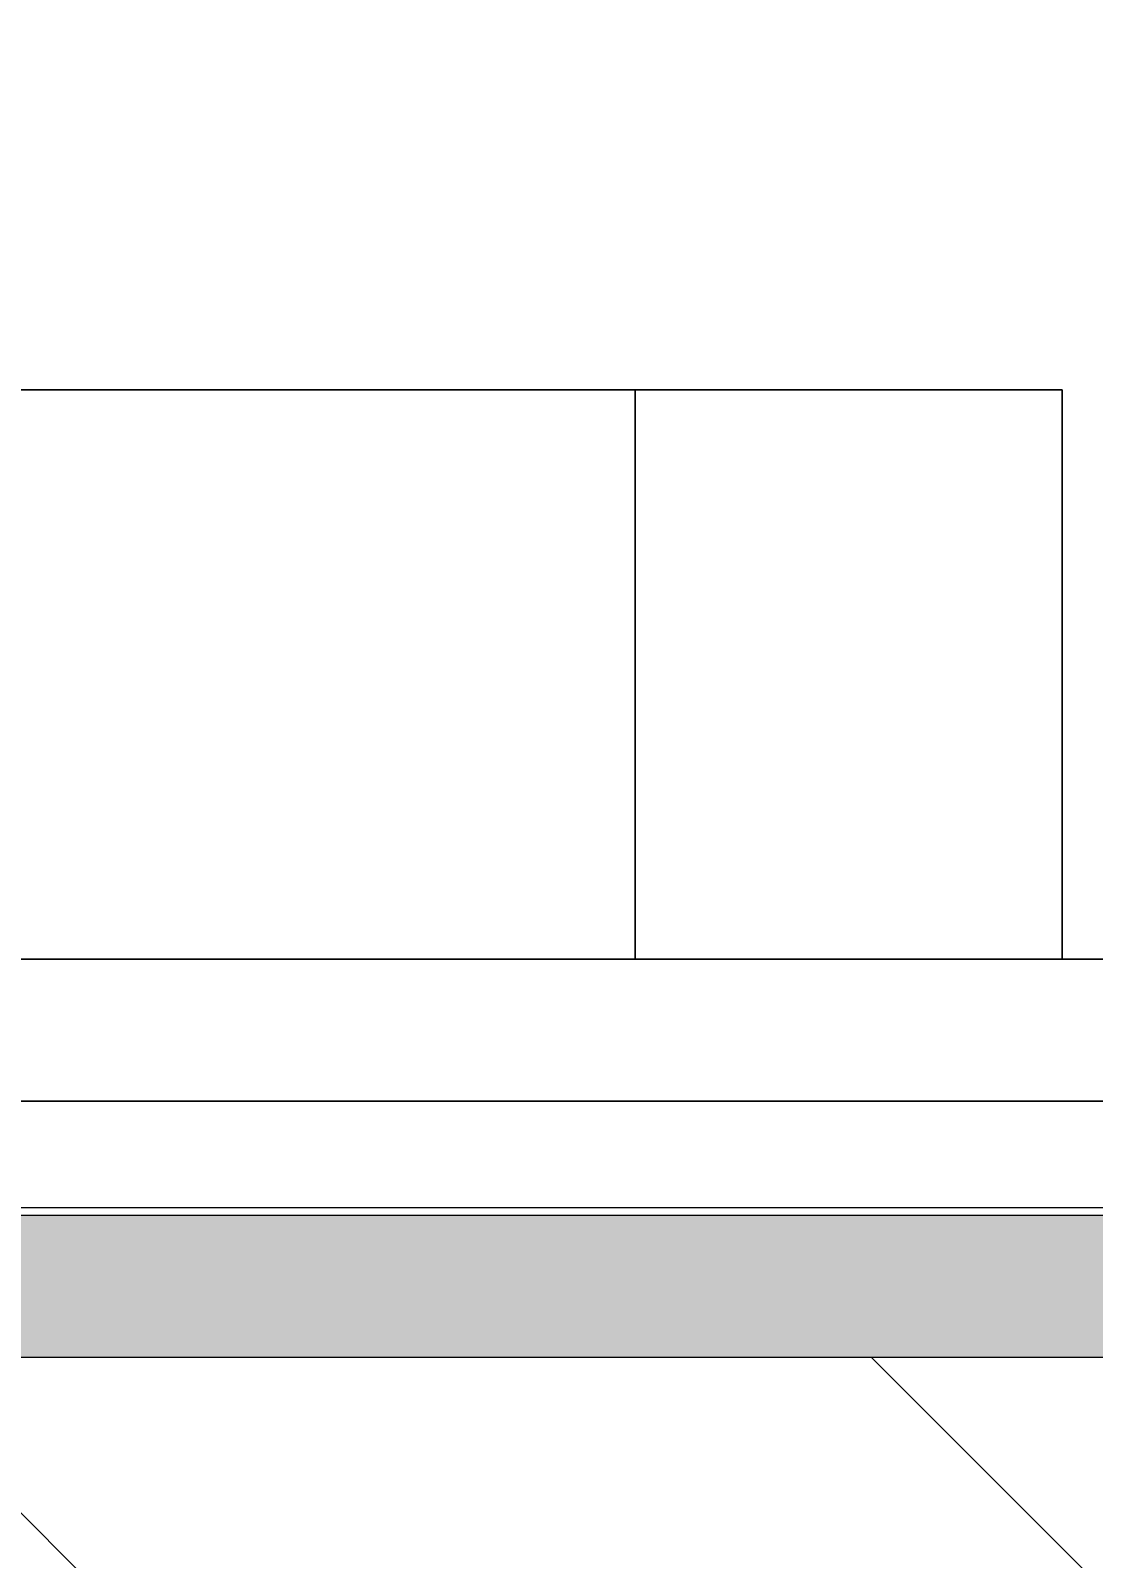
# Model space of a CAD drawing. Header units: millimetres. Extents: x -3724 to 231642, y -8553 to 29017.
# Drawn here: x 8952.5 to 9101.9, y 7871.7 to 8086.5 of the extents above; entities that cross this region are included whole.
import ezdxf

# ---------------------------------------------------------------- set-up
doc = ezdxf.new("R2010")
doc.units = ezdxf.units.MM
for name, color, linetype, lineweight in [('A-ANNO-DIMS', 7, 'Continuous', 9), ('A-ANNO-DIMS-100', 7, 'Continuous', 9), ('I-WALL', 7, 'Continuous', 9)]:
    doc.layers.add(name, color=color, linetype=linetype, lineweight=lineweight)
for name, color, linetype, lineweight, true_color in [('A-WALL-1', 9, 'Continuous', 9, 0x808080), ('A-WALL-FNSH-1', 9, 'Continuous', 9, 0x808080), ('I-FURN-1', 9, 'Continuous', 9, 0x808080)]:
    doc.layers.add(name, color=color, linetype=linetype, lineweight=lineweight, true_color=true_color)
doc.styles.add('ISOCPEUR', font='isocpeur.ttf', dxfattribs={"width": 0.9, "height": 250})
doc.styles.add('ISOCPEUR_1', font='isocpeur.ttf', dxfattribs={"width": 0.9, "height": 200})
doc.dimstyles.new('ISO-2_0_0_9К_Средний_округл2', dxfattribs={"dimscale": 304.8, "dimtxt": 199.196235, "dimasz": 0.492126, "dimexe": 0.393701, "dimexo": 0, "dimgap": 0, "dimtad": 1, "dimdec": 0, "dimrnd": 10, "dimzin": 0, "dimdsep": 46, "dimtxsty": 'ISOCPEUR_1', "dimblk1": 'OBLIQUE', "dimblk2": 'OBLIQUE', "dimsah": 1, "dimcen": 0.09, "dimdle": 0.393701, "dimazin": 0, "dimtfac": 1, "dimtdec": 4, "dimtix": 1, "dimtmove": 0, "dimatfit": 3, "dimfxl": 1, "dimtvp": 1, "dimtolj": 1, "dimtzin": 0, "dimarcsym": 2})
doc.dimstyles.new('ISO-2_5_0_9К_БОЛЬШОЙ', dxfattribs={"dimscale": 304.8, "dimtxt": 248.995294, "dimasz": 0.492126, "dimexe": 0.393701, "dimexo": 0.984252, "dimgap": 0, "dimtad": 1, "dimdec": 0, "dimrnd": 10, "dimzin": 0, "dimdsep": 46, "dimtxsty": 'ISOCPEUR', "dimblk1": 'OBLIQUE', "dimblk2": 'OBLIQUE', "dimsah": 1, "dimcen": 0.09, "dimdle": 0.393701, "dimazin": 0, "dimtfac": 1, "dimtdec": 4, "dimtix": 1, "dimtmove": 0, "dimatfit": 3, "dimfxl": 1, "dimtvp": 1, "dimtolj": 1, "dimtzin": 0, "dimarcsym": 2})

# ---------------------------------------------------------------- blocks, each defined once
blk = doc.blocks.new('Бизиборд лего - бизиборд 1_21б-32328682-План расстановки мебели и оборудования 1 этажа в осях 1-12')
at = {"layer": 'I-FURN-1'}
for p, q in [((-1205, 100), (-1355, 100)), ((-1355, 100), (-1205, 100)), ((-1205, 100), (-1295, 100)), ((-1295, 100), (-1205, 100)), ((-1145, 100), (-1205, 100)), ((-1205, 100), (-1145, 100)), ((-1205, 20), (-1205, 100)), ((-1205, 100), (-1205, 20)), ((-1145, 20), (-1145, 100)), ((-1145, 100), (-1145, 20)), ((-1000, 20), (-1500, 20)), ((-1330, 20), (-1290, 20)), ((-1290, 20), (-1330, 20)), ((-1295, 20), (-1290, 20)), ((-1290, 20), (-1295, 20)), ((-1293.9, 20), (-1290, 20)), ((-1290, 20), (-1272.93, 20)), ((-1288.66, 20), (-1290, 20)), ((-1290, 20), (-1277.41, 20)), ((-1270, 20), (-1290, 20)), ((-1290, 20), (-1285, 20)), ((-1289.66, 20), (-1290, 20)), ((-1290, 20), (-1270, 20)), ((-1280, 20), (-1290, 20)), ((-1290, 20), (-1270, 20)), ((-1270, 20), (-1290, 20)), ((-1290, 20), (-1275, 20)), ((-1270, 20), (-1290, 20)), ((-1290, 20), (-1270, 20)), ((-1270, 20), (-1290, 20)), ((-1290, 20), (-1270, 20)), ((-1270, 20), (-1290, 20)), ((-1290, 20), (-1289.66, 20)), ((-1270, 20), (-1290, 20)), ((-1290, 20), (-1270, 20)), ((-1270, 20), (-1290, 20)), ((-1290, 20), (-1270, 20)), ((-1270, 20), (-1290, 20)), ((-1290, 20), (-1270, 20)), ((-1270, 20), (-1290, 20)), ((-1290, 20), (-1270, 20)), ((-1270, 20), (-1290, 20)), ((-1290, 20), (-1280, 20)), ((-1288.66, 20), (-1290, 20)), ((-1290, 20), (-1289.66, 20)), ((-1287.07, 20), (-1290, 20)), ((-1290, 20), (-1270, 20)), ((-1270, 20), (-1290, 20)), ((-1290, 20), (-1270, 20)), ((-1270, 20), (-1290, 20)), ((-1290, 20), (-1270, 20)), ((-1270, 20), (-1290, 20)), ((-1290, 20), (-1270, 20)), ((-1270, 20), (-1290, 20)), ((-1290, 20), (-1270, 20)), ((-1270, 20), (-1290, 20)), ((-1290, 20), (-1270, 20)), ((-1270, 20), (-1290, 20)), ((-1290, 20), (-1270, 20)), ((-1270, 20), (-1290, 20)), ((-1290, 20), (-1270, 20)), ((-1270, 20), (-1290, 20)), ((-1290, 20), (-1270, 20)), ((-1270, 20), (-1290, 20)), ((-1290, 20), (-1270, 20)), ((-1270, 20), (-1290, 20)), ((-1290, 20), (-1288.66, 20)), ((-1280, 20), (-1290, 20)), ((-1290, 20), (-1270, 20)), ((-1289.66, 20), (-1290, 20)), ((-1288.66, 20), (-1289.66, 20)), ((-1289.66, 20), (-1288.66, 20)), ((-1289.66, 20), (-1280, 20)), ((-1288.66, 20), (-1289.66, 20)), ((-1288.66, 20), (-1285, 20)), ((-1285, 20), (-1288.66, 20)), ((-1288.66, 20), (-1285, 20)), ((-1285, 20), (-1288.66, 20)), ((-1288.66, 20), (-1285, 20)), ((-1287.07, 20), (-1288.66, 20)), ((-1287.07, 20), (-1288.66, 20)), ((-1288.66, 20), (-1270, 20)), ((-1272.93, 20), (-1288.66, 20)), ((-1288.66, 20), (-1280, 20)), ((-1287.07, 20), (-1288.66, 20)), ((-1270, 20), (-1287.07, 20)), ((-1282.59, 20), (-1287.07, 20)), ((-1272.93, 20), (-1287.07, 20)), ((-1285, 20), (-1287.07, 20)), ((-1285, 20), (-1272.93, 20)), ((-1282.59, 20), (-1285, 20)), ((-1284.14, 20), (-1280, 20)), ((-1280, 20), (-1284.14, 20)), ((-1284.14, 20), (-1280, 20)), ((-1280, 20), (-1284.14, 20)), ((-1284.14, 20), (-1280, 20)), ((-1271.34, 20), (-1282.59, 20)), ((-1280, 20), (-1282.59, 20)), ((-1270, 20), (-1280, 20)), ((-1280, 20), (-1270, 20)), ((-1280, 20), (-1270, 20)), ((-1280, 20), (-1271.34, 20)), ((-1277.41, 20), (-1280, 20)), ((-1277.41, 20), (-1280, 20)), ((-1279.25, 20), (-1275, 20)), ((-1275, 20), (-1279.25, 20)), ((-1279.25, 20), (-1275, 20)), ((-1275, 20), (-1279.25, 20)), ((-1279.25, 20), (-1275, 20)), ((-1277.41, 20), (-1272.93, 20)), ((-1275, 20), (-1277.41, 20)), ((-1275, 20), (-1277.41, 20)), ((-1275, 20), (-1270, 20)), ((-1272.93, 20), (-1275, 20)), ((-1270, 20), (-1275, 20)), ((-1274.37, 20), (-1271.34, 20)), ((-1271.34, 20), (-1274.37, 20)), ((-1274.37, 20), (-1271.34, 20)), ((-1271.34, 20), (-1274.37, 20)), ((-1274.37, 20), (-1271.34, 20)), ((-1272.93, 20), (-1270.34, 20)), ((-1272.93, 20), (-1270, 20)), ((-1272.93, 20), (-1270, 20)), ((-1270.34, 20), (-1272.93, 20)), ((-1270, 20), (-1272.93, 20)), ((-1271.34, 20), (-1272.93, 20)), ((-1270, 20), (-1271.34, 20)), ((-1271.34, 20), (-1270.34, 20)), ((-1270.34, 20), (-1271.34, 20)), ((-1270.34, 20), (-1270, 20)), ((-1270, 20), (-1270.34, 20)), ((-1270.34, 20), (-1270, 20)), ((-1270, 20), (-1270.34, 20)), ((-1270, 20), (-1230, 20)), ((-1230, 20), (-1270, 20)), ((-1270, 20), (-1230, 20)), ((-1230, 20), (-1270, 20)), ((-1270, 20), (-1230, 20)), ((-1230, 20), (-1225, 20)), ((-1228.66, 20), (-1230, 20)), ((-1230, 20), (-1210, 20)), ((-1210, 20), (-1230, 20)), ((-1230, 20), (-1227.07, 20)), ((-1217.41, 20), (-1230, 20)), ((-1230, 20), (-1210, 20)), ((-1210, 20), (-1230, 20)), ((-1230, 20), (-1210, 20)), ((-1210, 20), (-1230, 20)), ((-1230, 20), (-1210, 20)), ((-1210, 20), (-1230, 20)), ((-1230, 20), (-1210, 20)), ((-1210, 20), (-1230, 20)), ((-1230, 20), (-1222.59, 20)), ((-1228.66, 20), (-1230, 20)), ((-1230, 20), (-1210, 20)), ((-1210, 20), (-1230, 20)), ((-1230, 20), (-1210, 20)), ((-1210, 20), (-1230, 20)), ((-1230, 20), (-1210, 20)), ((-1210, 20), (-1230, 20)), ((-1230, 20), (-1210, 20)), ((-1212.93, 20), (-1230, 20)), ((-1230, 20), (-1210, 20)), ((-1210, 20), (-1230, 20)), ((-1230, 20), (-1210, 20)), ((-1210, 20), (-1230, 20)), ((-1230, 20), (-1228.66, 20)), ((-1228.66, 20), (-1230, 20)), ((-1230, 20), (-1228.66, 20)), ((-1215, 20), (-1230, 20)), ((-1230, 20), (-1210, 20)), ((-1210, 20), (-1230, 20)), ((-1230, 20), (-1212.93, 20)), ((-1210, 20), (-1230, 20)), ((-1230, 20), (-1210, 20)), ((-1210, 20), (-1230, 20)), ((-1230, 20), (-1210, 20)), ((-1210, 20), (-1230, 20)), ((-1230, 20), (-1210, 20)), ((-1210, 20), (-1230, 20)), ((-1230, 20), (-1210, 20)), ((-1210, 20), (-1230, 20)), ((-1230, 20), (-1210, 20)), ((-1210, 20), (-1230, 20)), ((-1230, 20), (-1210, 20)), ((-1210, 20), (-1230, 20)), ((-1230, 20), (-1210, 20)), ((-1227.07, 20), (-1230, 20)), ((-1230, 20), (-1210, 20)), ((-1210, 20), (-1230, 20)), ((-1230, 20), (-1229.66, 20)), ((-1220, 20), (-1230, 20)), ((-1229.66, 20), (-1228.66, 20)), ((-1228.66, 20), (-1225.54, 20)), ((-1225.54, 20), (-1228.66, 20)), ((-1228.66, 20), (-1225.54, 20)), ((-1225.54, 20), (-1228.66, 20)), ((-1228.66, 20), (-1225.54, 20)), ((-1227.07, 20), (-1228.66, 20)), ((-1222.59, 20), (-1228.66, 20)), ((-1228.66, 20), (-1210, 20)), ((-1227.07, 20), (-1228.66, 20)), ((-1228.66, 20), (-1227.07, 20)), ((-1228.66, 20), (-1227.07, 20)), ((-1210, 20), (-1227.07, 20)), ((-1227.07, 20), (-1225, 20)), ((-1220, 20), (-1227.07, 20)), ((-1227.07, 20), (-1210.34, 20)), ((-1225, 20), (-1227.07, 20)), ((-1227.07, 20), (-1225, 20)), ((-1225, 20), (-1220.65, 20)), ((-1220.65, 20), (-1225, 20)), ((-1225, 20), (-1220.65, 20)), ((-1220.65, 20), (-1225, 20)), ((-1225, 20), (-1220.65, 20)), ((-1225, 20), (-1210, 20)), ((-1225, 20), (-1215, 20)), ((-1220, 20), (-1225, 20)), ((-1225, 20), (-1222.59, 20)), ((-1222.59, 20), (-1217.41, 20)), ((-1210, 20), (-1222.59, 20)), ((-1222.59, 20), (-1220, 20)), ((-1220, 20), (-1215.77, 20)), ((-1215.77, 20), (-1220, 20)), ((-1220, 20), (-1215.77, 20)), ((-1215.77, 20), (-1220, 20)), ((-1220, 20), (-1215.77, 20)), ((-1210, 20), (-1220, 20)), ((-1217.41, 20), (-1220, 20)), ((-1220, 20), (-1217.41, 20)), ((-1210, 20), (-1220, 20)), ((-1210.34, 20), (-1217.41, 20)), ((-1217.41, 20), (-1210, 20)), ((-1215, 20), (-1217.41, 20)), ((-1217.41, 20), (-1215, 20)), ((-1215, 20), (-1211.34, 20)), ((-1211.34, 20), (-1215, 20)), ((-1215, 20), (-1211.34, 20)), ((-1211.34, 20), (-1215, 20)), ((-1215, 20), (-1211.34, 20)), ((-1215, 20), (-1210, 20)), ((-1210, 20), (-1215, 20)), ((-1210, 20), (-1215, 20)), ((-1215, 20), (-1210, 20)), ((-1211.34, 20), (-1212.93, 20)), ((-1212.93, 20), (-1210, 20)), ((-1210, 20), (-1211.34, 20)), ((-1210, 20), (-1210.34, 20)), ((-1210.34, 20), (-1210, 20)), ((-1210, 20), (-1206, 20)), ((-1206, 20), (-1210, 20)), ((-1210, 20), (-1205, 20)), ((-1205, 20), (-1210, 20)), ((-1210, 20), (-1206, 20)), ((-1205, 20), (-1170, 20)), ((-1170, 20), (-1205, 20)), ((-1205, 20), (-1170, 20)), ((-1170, 20), (-1150, 20)), ((-1155, 20), (-1170, 20)), ((-1170, 20), (-1155, 20)), ((-1168.66, 20), (-1170, 20)), ((-1170, 20), (-1167.07, 20)), ((-1169.66, 20), (-1170, 20)), ((-1170, 20), (-1167.07, 20)), ((-1152.93, 20), (-1170, 20)), ((-1170, 20), (-1150, 20)), ((-1150, 20), (-1170, 20)), ((-1170, 20), (-1150, 20)), ((-1150, 20), (-1170, 20)), ((-1170, 20), (-1168.66, 20)), ((-1169.66, 20), (-1170, 20)), ((-1170, 20), (-1162.59, 20)), ((-1169.66, 20), (-1170, 20)), ((-1170, 20), (-1157.41, 20)), ((-1150, 20), (-1170, 20)), ((-1170, 20), (-1150, 20)), ((-1150, 20), (-1170, 20)), ((-1170, 20), (-1150, 20)), ((-1150, 20), (-1170, 20)), ((-1170, 20), (-1150, 20)), ((-1150, 20), (-1170, 20)), ((-1170, 20), (-1152.93, 20)), ((-1169.66, 20), (-1170, 20)), ((-1170, 20), (-1150, 20)), ((-1150, 20), (-1170, 20)), ((-1170, 20), (-1150, 20)), ((-1150, 20), (-1170, 20)), ((-1170, 20), (-1165, 20)), ((-1150, 20), (-1170, 20)), ((-1170, 20), (-1150, 20)), ((-1150, 20), (-1170, 20)), ((-1170, 20), (-1150, 20)), ((-1150, 20), (-1170, 20)), ((-1170, 20), (-1150, 20)), ((-1150, 20), (-1170, 20)), ((-1170, 20), (-1150, 20)), ((-1150, 20), (-1170, 20)), ((-1170, 20), (-1150, 20)), ((-1150, 20), (-1170, 20)), ((-1170, 20), (-1150, 20)), ((-1150, 20), (-1170, 20)), ((-1170, 20), (-1150, 20)), ((-1150, 20), (-1170, 20)), ((-1170, 20), (-1150, 20)), ((-1150, 20), (-1170, 20)), ((-1170, 20), (-1169.66, 20)), ((-1169.66, 20), (-1170, 20)), ((-1170, 20), (-1150, 20)), ((-1150, 20), (-1170, 20)), ((-1170, 20), (-1165, 20)), ((-1167.07, 20), (-1170, 20)), ((-1162.59, 20), (-1169.66, 20)), ((-1167.07, 20), (-1169.66, 20)), ((-1157.41, 20), (-1169.66, 20)), ((-1168.66, 20), (-1169.66, 20)), ((-1169.66, 20), (-1157.41, 20)), ((-1150, 20), (-1169.66, 20)), ((-1168.66, 20), (-1167.07, 20)), ((-1167.07, 20), (-1168.66, 20)), ((-1168.66, 20), (-1167.07, 20)), ((-1150, 20), (-1168.66, 20)), ((-1168.66, 20), (-1165, 20)), ((-1167.07, 20), (-1168.66, 20)), ((-1167.07, 20), (-1165, 20)), ((-1167.07, 20), (-1155, 20)), ((-1160, 20), (-1167.07, 20)), ((-1165, 20), (-1167.07, 20)), ((-1155, 20), (-1167.07, 20)), ((-1166.94, 20), (-1162.59, 20)), ((-1162.59, 20), (-1166.94, 20)), ((-1166.94, 20), (-1162.59, 20)), ((-1165, 20), (-1162.59, 20)), ((-1165, 20), (-1152.93, 20)), ((-1162.59, 20), (-1165, 20)), ((-1165, 20), (-1150, 20)), ((-1165, 20), (-1150, 20)), ((-1162.59, 20), (-1160, 20)), ((-1160, 20), (-1162.59, 20)), ((-1162.59, 20), (-1157.41, 20)), ((-1160, 20), (-1162.59, 20)), ((-1162.05, 20), (-1157.41, 20)), ((-1157.41, 20), (-1162.05, 20)), ((-1162.05, 20), (-1157.41, 20)), ((-1160, 20), (-1155, 20)), ((-1155, 20), (-1160, 20)), ((-1155, 20), (-1160, 20)), ((-1151.34, 20), (-1160, 20)), ((-1157.41, 20), (-1150, 20)), ((-1151.34, 20), (-1157.41, 20)), ((-1157.41, 20), (-1152.93, 20)), ((-1157.41, 20), (-1155, 20)), ((-1157.17, 20), (-1152.93, 20)), ((-1152.93, 20), (-1157.17, 20)), ((-1157.17, 20), (-1152.93, 20)), ((-1150, 20), (-1155, 20)), ((-1155, 20), (-1150.34, 20)), ((-1155, 20), (-1150, 20)), ((-1151.34, 20), (-1155, 20)), ((-1155, 20), (-1151.34, 20)), ((-1150, 20), (-1155, 20)), ((-1155, 20), (-1152.93, 20)), ((-1150, 20), (-1155, 20)), ((-1150, 20), (-1152.93, 20)), ((-1152.93, 20), (-1150.34, 20)), ((-1152.93, 20), (-1150, 20)), ((-1152.93, 20), (-1151.34, 20)), ((-1152.93, 20), (-1150, 20)), ((-1150, 20), (-1151.34, 20)), ((-1151.34, 20), (-1150, 20)), ((-1150, 20), (-1151.34, 20)), ((-1151.34, 20), (-1150.34, 20)), ((-1150.34, 20), (-1151.34, 20)), ((-1150.34, 20), (-1150, 20)), ((-1150.34, 20), (-1150, 20)), ((-1150.34, 20), (-1150, 20)), ((-1150, 20), (-1150.34, 20)), ((-1150, 20), (-1145, 20)), ((-1145, 20), (-1150, 20)), ((-1150, 20), (-1145, 20)), ((-1145, 20), (-1110, 20)), ((-1500, 0), (-1000, 0)), ((-1290, 0), (-1330, 0)), ((-1330, 0), (-1290, 0)), ((-1290, 0), (-1330, 0)), ((-1275, 0), (-1290, 0)), ((-1290, 0), (-1272.93, 0)), ((-1275, 0), (-1290, 0)), ((-1290, 0), (-1280, 0)), ((-1289.66, 0), (-1290, 0)), ((-1290, 0), (-1282.59, 0)), ((-1270, 0), (-1290, 0)), ((-1290, 0), (-1270, 0)), ((-1282.59, 0), (-1290, 0)), ((-1290, 0), (-1270, 0)), ((-1287.07, 0), (-1290, 0)), ((-1290, 0), (-1270, 0)), ((-1280, 0), (-1290, 0)), ((-1290, 0), (-1288.66, 0)), ((-1270, 0), (-1290, 0)), ((-1290, 0), (-1270, 0)), ((-1270, 0), (-1290, 0)), ((-1290, 0), (-1270, 0)), ((-1285, 0), (-1290, 0)), ((-1290, 0), (-1285, 0)), ((-1270, 0), (-1290, 0)), ((-1290, 0), (-1270, 0)), ((-1275, 0), (-1290, 0)), ((-1290, 0), (-1270, 0)), ((-1287.07, 0), (-1290, 0)), ((-1290, 0), (-1282.59, 0)), ((-1270, 0), (-1290, 0)), ((-1290, 0), (-1270, 0)), ((-1270, 0), (-1290, 0)), ((-1290, 0), (-1270, 0)), ((-1270, 0), (-1290, 0)), ((-1290, 0), (-1270, 0)), ((-1270, 0), (-1290, 0)), ((-1290, 0), (-1270, 0)), ((-1270, 0), (-1290, 0)), ((-1290, 0), (-1270, 0)), ((-1270, 0), (-1290, 0)), ((-1290, 0), (-1280, 0)), ((-1270, 0), (-1290, 0)), ((-1290, 0), (-1270, 0)), ((-1270, 0), (-1290, 0)), ((-1290, 0), (-1270, 0)), ((-1270, 0), (-1290, 0)), ((-1290, 0), (-1270, 0)), ((-1289.66, 0), (-1290, 0)), ((-1290, 0), (-1270, 0)), ((-1270, 0), (-1290, 0)), ((-1290, 0), (-1270, 0)), ((-1280, 0), (-1290, 0)), ((-1290, 0), (-1285, 0)), ((-1270, 0), (-1290, 0)), ((-1290, 0), (-1270, 0)), ((-1270, 0), (-1290, 0)), ((-1290, 0), (-1287.07, 0)), ((-1288.66, 0), (-1289.66, 0)), ((-1270, 0), (-1289.66, 0)), ((-1285, 0), (-1288.66, 0)), ((-1288.66, 0), (-1285, 0)), ((-1285, 0), (-1288.66, 0)), ((-1282.59, 0), (-1288.66, 0)), ((-1288.66, 0), (-1285, 0)), ((-1270, 0), (-1287.07, 0)), ((-1270, 0), (-1287.07, 0)), ((-1287.07, 0), (-1270, 0)), ((-1285, 0), (-1282.59, 0)), ((-1272.93, 0), (-1285, 0)), ((-1285, 0), (-1270, 0)), ((-1285, 0), (-1272.93, 0)), ((-1280, 0), (-1284.14, 0)), ((-1284.14, 0), (-1280, 0)), ((-1280, 0), (-1284.14, 0)), ((-1277.41, 0), (-1282.59, 0)), ((-1282.59, 0), (-1275, 0)), ((-1270, 0), (-1282.59, 0)), ((-1282.59, 0), (-1270, 0)), ((-1282.59, 0), (-1270, 0)), ((-1280, 0), (-1272.93, 0)), ((-1275, 0), (-1280, 0)), ((-1280, 0), (-1270, 0)), ((-1272.93, 0), (-1280, 0)), ((-1275, 0), (-1279.25, 0)), ((-1279.25, 0), (-1275, 0)), ((-1275, 0), (-1279.25, 0)), ((-1275, 0), (-1277.41, 0)), ((-1270, 0), (-1275, 0)), ((-1271.34, 0), (-1275, 0)), ((-1270, 0), (-1275, 0)), ((-1275, 0), (-1272.93, 0)), ((-1272.93, 0), (-1275, 0)), ((-1272.93, 0), (-1275, 0)), ((-1271.34, 0), (-1274.37, 0)), ((-1274.37, 0), (-1271.34, 0)), ((-1271.34, 0), (-1274.37, 0)), ((-1272.93, 0), (-1271.34, 0)), ((-1272.93, 0), (-1270, 0)), ((-1272.93, 0), (-1270, 0)), ((-1271.34, 0), (-1272.93, 0)), ((-1270, 0), (-1272.93, 0)), ((-1270, 0), (-1272.93, 0)), ((-1270.34, 0), (-1272.93, 0)), ((-1272.93, 0), (-1270, 0)), ((-1271.34, 0), (-1270, 0)), ((-1270, 0), (-1271.34, 0)), ((-1270.34, 0), (-1271.34, 0)), ((-1270, 0), (-1270.34, 0)), ((-1270, 0), (-1270.34, 0)), ((-1230, 0), (-1270, 0)), ((-1270, 0), (-1230, 0)), ((-1230, 0), (-1270, 0)), ((-1229.66, 0), (-1230, 0)), ((-1230, 0), (-1225, 0)), ((-1210, 0), (-1230, 0)), ((-1230, 0), (-1210, 0)), ((-1227.07, 0), (-1230, 0)), ((-1230, 0), (-1225, 0)), ((-1210, 0), (-1230, 0)), ((-1230, 0), (-1210, 0)), ((-1210.34, 0), (-1230, 0)), ((-1230, 0), (-1210, 0)), ((-1210, 0), (-1230, 0)), ((-1230, 0), (-1210, 0)), ((-1210, 0), (-1230, 0)), ((-1230, 0), (-1227.07, 0)), ((-1210, 0), (-1230, 0)), ((-1230, 0), (-1210, 0)), ((-1210, 0), (-1230, 0)), ((-1230, 0), (-1210, 0)), ((-1210, 0), (-1230, 0)), ((-1230, 0), (-1210, 0)), ((-1228.66, 0), (-1230, 0)), ((-1230, 0), (-1225, 0)), ((-1210, 0), (-1230, 0)), ((-1230, 0), (-1225, 0)), ((-1210, 0), (-1230, 0)), ((-1230, 0), (-1210, 0)), ((-1229.66, 0), (-1230, 0)), ((-1230, 0), (-1210, 0)), ((-1210, 0), (-1230, 0)), ((-1230, 0), (-1210, 0)), ((-1210, 0), (-1230, 0)), ((-1230, 0), (-1210, 0)), ((-1210, 0), (-1230, 0)), ((-1230, 0), (-1210, 0)), ((-1225, 0), (-1230, 0)), ((-1230, 0), (-1210, 0)), ((-1215, 0), (-1230, 0)), ((-1230, 0), (-1229.66, 0)), ((-1210, 0), (-1230, 0)), ((-1230, 0), (-1210, 0)), ((-1210, 0), (-1230, 0)), ((-1230, 0), (-1210, 0)), ((-1210, 0), (-1230, 0)), ((-1230, 0), (-1210, 0)), ((-1210, 0), (-1230, 0)), ((-1230, 0), (-1210, 0)), ((-1210, 0), (-1230, 0)), ((-1230, 0), (-1210, 0)), ((-1217.41, 0), (-1230, 0)), ((-1230, 0), (-1210, 0)), ((-1210, 0), (-1230, 0)), ((-1230, 0), (-1210, 0)), ((-1222.59, 0), (-1230, 0)), ((-1230, 0), (-1210, 0)), ((-1228.66, 0), (-1229.66, 0)), ((-1228.66, 0), (-1229.66, 0)), ((-1229.66, 0), (-1210, 0)), ((-1225.54, 0), (-1228.66, 0)), ((-1228.66, 0), (-1225.54, 0)), ((-1225.54, 0), (-1228.66, 0)), ((-1227.07, 0), (-1228.66, 0)), ((-1210, 0), (-1228.66, 0)), ((-1227.07, 0), (-1228.66, 0)), ((-1212.93, 0), (-1227.07, 0)), ((-1225, 0), (-1227.07, 0)), ((-1227.07, 0), (-1215, 0)), ((-1210, 0), (-1227.07, 0)), ((-1220.65, 0), (-1225, 0)), ((-1225, 0), (-1220.65, 0)), ((-1220.65, 0), (-1225, 0)), ((-1225, 0), (-1222.59, 0)), ((-1222.59, 0), (-1225, 0)), ((-1225, 0), (-1212.93, 0)), ((-1225, 0), (-1222.59, 0)), ((-1225, 0), (-1222.59, 0)), ((-1210, 0), (-1225, 0)), ((-1222.59, 0), (-1217.41, 0)), ((-1220, 0), (-1222.59, 0)), ((-1222.59, 0), (-1220, 0)), ((-1222.59, 0), (-1220, 0)), ((-1212.93, 0), (-1222.59, 0)), ((-1215.77, 0), (-1220, 0)), ((-1220, 0), (-1215.77, 0)), ((-1215.77, 0), (-1220, 0)), ((-1217.41, 0), (-1220, 0)), ((-1220, 0), (-1217.41, 0)), ((-1220, 0), (-1217.41, 0)), ((-1217.41, 0), (-1215, 0)), ((-1215, 0), (-1217.41, 0)), ((-1217.41, 0), (-1215, 0)), ((-1217.41, 0), (-1215, 0)), ((-1210, 0), (-1217.41, 0)), ((-1211.34, 0), (-1215, 0)), ((-1215, 0), (-1211.34, 0)), ((-1211.34, 0), (-1215, 0)), ((-1215, 0), (-1212.93, 0)), ((-1210, 0), (-1215, 0)), ((-1215, 0), (-1211.34, 0)), ((-1215, 0), (-1210, 0)), ((-1215, 0), (-1212.93, 0)), ((-1210, 0), (-1215, 0)), ((-1211.34, 0), (-1212.93, 0)), ((-1212.93, 0), (-1210, 0)), ((-1212.93, 0), (-1210.34, 0)), ((-1212.93, 0), (-1211.34, 0)), ((-1210, 0), (-1212.93, 0)), ((-1210.34, 0), (-1211.34, 0)), ((-1211.34, 0), (-1210, 0)), ((-1211.34, 0), (-1210.34, 0)), ((-1210, 0), (-1210.34, 0)), ((-1210.34, 0), (-1210, 0)), ((-1210, 0), (-1210.34, 0)), ((-1210.34, 0), (-1210, 0)), ((-1170, 0), (-1210, 0)), ((-1210, 0), (-1170, 0)), ((-1170, 0), (-1210, 0)), ((-1167.07, 0), (-1170, 0)), ((-1170, 0), (-1167.07, 0)), ((-1167.07, 0), (-1170, 0)), ((-1170, 0), (-1167.07, 0)), ((-1167.07, 0), (-1170, 0)), ((-1170, 0), (-1169.66, 0)), ((-1167.07, 0), (-1170, 0)), ((-1170, 0), (-1167.07, 0)), ((-1167.07, 0), (-1170, 0)), ((-1170, 0), (-1167.07, 0)), ((-1167.07, 0), (-1170, 0)), ((-1170, 0), (-1167.07, 0)), ((-1168.66, 0), (-1170, 0)), ((-1170, 0), (-1169.66, 0)), ((-1167.07, 0), (-1170, 0)), ((-1170, 0), (-1167.07, 0)), ((-1167.07, 0), (-1170, 0)), ((-1170, 0), (-1167.07, 0)), ((-1167.07, 0), (-1170, 0)), ((-1170, 0), (-1167.07, 0)), ((-1167.07, 0), (-1170, 0)), ((-1170, 0), (-1167.07, 0)), ((-1167.07, 0), (-1170, 0)), ((-1170, 0), (-1167.07, 0)), ((-1167.07, 0), (-1170, 0)), ((-1170, 0), (-1167.07, 0)), ((-1167.07, 0), (-1170, 0)), ((-1170, 0), (-1167.07, 0)), ((-1167.07, 0), (-1170, 0)), ((-1170, 0), (-1167.07, 0)), ((-1167.07, 0), (-1170, 0)), ((-1170, 0), (-1167.07, 0)), ((-1167.07, 0), (-1170, 0)), ((-1170, 0), (-1167.07, 0)), ((-1167.07, 0), (-1170, 0)), ((-1170, 0), (-1167.07, 0)), ((-1167.07, 0), (-1170, 0)), ((-1170, 0), (-1167.07, 0)), ((-1167.07, 0), (-1170, 0)), ((-1170, 0), (-1167.07, 0)), ((-1167.07, 0), (-1170, 0)), ((-1170, 0), (-1167.07, 0)), ((-1167.07, 0), (-1170, 0)), ((-1170, 0), (-1167.07, 0)), ((-1167.07, 0), (-1170, 0)), ((-1170, 0), (-1167.07, 0)), ((-1167.07, 0), (-1170, 0)), ((-1170, 0), (-1167.07, 0)), ((-1167.07, 0), (-1170, 0)), ((-1170, 0), (-1167.07, 0)), ((-1167.07, 0), (-1170, 0)), ((-1170, 0), (-1167.07, 0)), ((-1150, 0), (-1170, 0)), ((-1170, 0), (-1165, 0)), ((-1169.66, 0), (-1168.66, 0)), ((-1169.66, 0), (-1167.07, 0)), ((-1167.07, 0), (-1168.66, 0)), ((-1168.66, 0), (-1167.07, 0)), ((-1167.07, 0), (-1168.66, 0)), ((-1168.66, 0), (-1167.07, 0)), ((-1167.07, 0), (-1168.66, 0)), ((-1166.95, 0), (-1167.07, 0)), ((-1167.07, 0), (-1166.95, 0)), ((-1166.95, 0), (-1167.07, 0)), ((-1167.07, 0), (-1166.95, 0)), ((-1166.95, 0), (-1167.07, 0)), ((-1167.07, 0), (-1166.95, 0)), ((-1166.95, 0), (-1167.07, 0)), ((-1167.07, 0), (-1166.95, 0)), ((-1166.95, 0), (-1167.07, 0)), ((-1167.07, 0), (-1166.95, 0)), ((-1166.95, 0), (-1167.07, 0)), ((-1167.07, 0), (-1166.95, 0)), ((-1166.95, 0), (-1167.07, 0)), ((-1167.07, 0), (-1166.95, 0)), ((-1166.95, 0), (-1167.07, 0)), ((-1167.07, 0), (-1166.95, 0)), ((-1166.95, 0), (-1167.07, 0)), ((-1167.07, 0), (-1166.95, 0)), ((-1166.95, 0), (-1167.07, 0)), ((-1167.07, 0), (-1166.95, 0)), ((-1166.95, 0), (-1167.07, 0)), ((-1167.07, 0), (-1166.95, 0)), ((-1166.95, 0), (-1167.07, 0)), ((-1167.07, 0), (-1166.95, 0)), ((-1166.95, 0), (-1167.07, 0)), ((-1167.07, 0), (-1166.95, 0)), ((-1166.95, 0), (-1167.07, 0)), ((-1167.07, 0), (-1166.95, 0)), ((-1166.95, 0), (-1167.07, 0)), ((-1167.07, 0), (-1166.95, 0)), ((-1166.95, 0), (-1167.07, 0)), ((-1167.07, 0), (-1166.95, 0)), ((-1166.95, 0), (-1167.07, 0)), ((-1167.07, 0), (-1166.95, 0)), ((-1166.95, 0), (-1167.07, 0)), ((-1167.07, 0), (-1166.95, 0)), ((-1166.95, 0), (-1167.07, 0)), ((-1167.07, 0), (-1166.95, 0)), ((-1166.95, 0), (-1167.07, 0)), ((-1167.07, 0), (-1166.95, 0)), ((-1166.95, 0), (-1167.07, 0)), ((-1167.07, 0), (-1166.95, 0)), ((-1166.95, 0), (-1167.07, 0)), ((-1167.07, 0), (-1166.95, 0)), ((-1166.95, 0), (-1167.07, 0)), ((-1167.07, 0), (-1166.95, 0)), ((-1166.95, 0), (-1167.07, 0)), ((-1167.07, 0), (-1166.95, 0)), ((-1166.95, 0), (-1167.07, 0)), ((-1167.07, 0), (-1166.95, 0)), ((-1166.95, 0), (-1167.07, 0)), ((-1167.07, 0), (-1166.95, 0)), ((-1165, 0), (-1166.95, 0)), ((-1166.95, 0), (-1155, 0)), ((-1150, 0), (-1166.95, 0)), ((-1166.95, 0), (-1150, 0)), ((-1165, 0), (-1166.95, 0)), ((-1166.95, 0), (-1150, 0)), ((-1150, 0), (-1166.95, 0)), ((-1166.95, 0), (-1150, 0)), ((-1150.34, 0), (-1166.95, 0)), ((-1166.95, 0), (-1150, 0)), ((-1150, 0), (-1166.95, 0)), ((-1166.95, 0), (-1150, 0)), ((-1152.93, 0), (-1166.95, 0)), ((-1166.95, 0), (-1155, 0)), ((-1150, 0), (-1166.95, 0)), ((-1166.95, 0), (-1150, 0)), ((-1150, 0), (-1166.95, 0)), ((-1166.95, 0), (-1150, 0)), ((-1150, 0), (-1166.95, 0)), ((-1166.95, 0), (-1150, 0)), ((-1150.34, 0), (-1166.95, 0)), ((-1166.95, 0), (-1150, 0)), ((-1165, 0), (-1166.95, 0)), ((-1166.95, 0), (-1150, 0)), ((-1150, 0), (-1166.95, 0)), ((-1166.95, 0), (-1155, 0)), ((-1150, 0), (-1166.95, 0)), ((-1166.95, 0), (-1150, 0)), ((-1150, 0), (-1166.95, 0)), ((-1166.95, 0), (-1150, 0)), ((-1150, 0), (-1166.95, 0)), ((-1166.95, 0), (-1150, 0)), ((-1150, 0), (-1166.95, 0)), ((-1166.95, 0), (-1150, 0)), ((-1150, 0), (-1166.95, 0)), ((-1166.95, 0), (-1150, 0)), ((-1150, 0), (-1166.95, 0)), ((-1166.95, 0), (-1150, 0)), ((-1150, 0), (-1166.95, 0)), ((-1166.95, 0), (-1150, 0)), ((-1150, 0), (-1166.95, 0)), ((-1166.95, 0), (-1150, 0)), ((-1150, 0), (-1166.95, 0)), ((-1166.95, 0), (-1150, 0)), ((-1150, 0), (-1166.95, 0)), ((-1166.95, 0), (-1150, 0)), ((-1150, 0), (-1166.95, 0)), ((-1166.95, 0), (-1150, 0)), ((-1165, 0), (-1166.95, 0)), ((-1166.95, 0), (-1150.34, 0)), ((-1150, 0), (-1166.95, 0)), ((-1166.95, 0), (-1150, 0)), ((-1162.59, 0), (-1166.94, 0)), ((-1166.94, 0), (-1162.59, 0)), ((-1162.59, 0), (-1166.94, 0)), ((-1155, 0), (-1165, 0)), ((-1162.59, 0), (-1165, 0)), ((-1162.59, 0), (-1165, 0)), ((-1160, 0), (-1165, 0)), ((-1165, 0), (-1152.93, 0)), ((-1160, 0), (-1162.59, 0)), ((-1160, 0), (-1162.59, 0)), ((-1157.41, 0), (-1162.05, 0)), ((-1162.05, 0), (-1157.41, 0)), ((-1157.41, 0), (-1162.05, 0)), ((-1151.34, 0), (-1160, 0)), ((-1157.41, 0), (-1160, 0)), ((-1150, 0), (-1160, 0)), ((-1155, 0), (-1157.41, 0)), ((-1152.93, 0), (-1157.17, 0)), ((-1157.17, 0), (-1152.93, 0)), ((-1152.93, 0), (-1157.17, 0)), ((-1152.93, 0), (-1155, 0)), ((-1155, 0), (-1150.34, 0)), ((-1155, 0), (-1151.34, 0)), ((-1152.93, 0), (-1155, 0)), ((-1155, 0), (-1150, 0)), ((-1151.34, 0), (-1152.93, 0)), ((-1150, 0), (-1152.93, 0)), ((-1151.34, 0), (-1152.93, 0)), ((-1152.93, 0), (-1150, 0)), ((-1150.34, 0), (-1151.34, 0)), ((-1150.34, 0), (-1151.34, 0)), ((-1151.34, 0), (-1150, 0)), ((-1150.34, 0), (-1151.34, 0)), ((-1150, 0), (-1150.34, 0)), ((-1150.34, 0), (-1150, 0)), ((-1150, 0), (-1150.34, 0)), ((-1150, 0), (-1150.34, 0)), ((-1150, 0), (-1150.34, 0)), ((-1150, 0), (-1150.34, 0)), ((-1150.34, 0), (-1150, 0)), ((-1110, 0), (-1150, 0)), ((-1150, 0), (-1110, 0)), ((-1110, 0), (-1150, 0))]:
    blk.add_line(p, q, dxfattribs=at)
blk = doc.blocks.new('DIMBLOCK112-План расстановки мебели и оборудования 1 этажа в осях 1-12')
at = {"layer": 'A-ANNO-DIMS-100'}
for p, q in [((7660, 7900), (7660, 8416.23)), ((10242.5, 8036), (10242.5, 8416.23)), ((7540, 8296.23), (10242.5, 8296.23)), ((7660, 8296.23), (7660, 7900)), ((10242.5, 8296.23), (10242.5, 8036))]:
    blk.add_line(p, q, dxfattribs=at)
at = {"layer": 'A-ANNO-DIMS-100', "lineweight": 20}
for p, q in [((7660, 8296.23), (7735, 8371.23)), ((10242.5, 8296.23), (10317.5, 8371.23)), ((7660, 8296.23), (7585, 8221.23)), ((10242.5, 8296.23), (10167.5, 8221.23))]:
    blk.add_line(p, q, dxfattribs=at)
at = {"layer": 'A-ANNO-DIMS-100', "color": 0, "insert": (8778.87, 8557.52), "char_height": 200, "width": 413.7153, "attachment_point": 1, "line_spacing_factor": 1.149209, "style": 'ISOCPEUR_1'}
blk.add_mtext('1/2', dxfattribs=at)
blk = doc.blocks.new('_Oblique')
at = {"color": 0, "linetype": 'ByBlock', "lineweight": -2}
blk.add_line((-0.5, -0.5), (0.5, 0.5), dxfattribs=at)
blk = doc.blocks.new('DIMBLOCK114-План расстановки мебели и оборудования 1 этажа в осях 1-12')
at = {"layer": 'A-ANNO-DIMS-100'}
for p, q in [((7660, 8200), (7660, 9383.39)), ((12825, 8683), (12825, 9383.39)), ((7540, 9263.39), (12945, 9263.39)), ((7660, 9263.39), (7660, 8200)), ((12825, 9263.39), (12825, 8683))]:
    blk.add_line(p, q, dxfattribs=at)
at = {"layer": 'A-ANNO-DIMS-100', "lineweight": 20}
for p, q in [((7660, 9263.39), (7735, 9338.39)), ((12825, 9263.39), (12900, 9338.39)), ((7660, 9263.39), (7585, 9188.39)), ((12825, 9263.39), (12750, 9188.39))]:
    blk.add_line(p, q, dxfattribs=at)
at = {"layer": 'A-ANNO-DIMS-100', "color": 0, "insert": (9948.02, 9590), "char_height": 250, "width": 706.7636, "attachment_point": 1, "line_spacing_factor": 1.149209, "style": 'ISOCPEUR'}
blk.add_mtext('5170', dxfattribs=at)

msp = doc.modelspace()

# ---------------------------------------------------------------- hatches: boundary and pattern name
at = {"layer": 'I-WALL'}
h = msp.add_hatch(dxfattribs=at)
h.set_pattern_fill('FP_103', color=256, style=0, pattern_type=2)
h.set_pattern_definition([(0, (0, 0), (121.92, 30.48), [10.058, -81.382, 10.058, -81.382, -487.68]), (0, (0, 0), (121.92, 30.48), [-182.88, 10.058, -172.822, 10.058, -81.382, -213.36]), (0, (0, 0), (121.92, 30.48), [-457.2, 10.058, -50.902, 10.058, -142.342]), (120, (45.72, 15.24), (-87.356454, 90.34582), [10.058, -81.382, 10.058, -81.382, -487.68]), (120, (45.72, 15.24), (-87.356454, 90.34582), [-182.88, 10.058, -172.822, 10.058, -81.382, -213.36]), (120, (45.72, 15.24), (-87.356454, 90.34582), [-457.2, 10.058, -50.902, 10.058, -142.342]), (240, (60.96, 76.2), (-34.563546, -120.82582), [10.058, -81.382, 10.058, -81.382, -487.68]), (240, (60.96, 76.2), (-34.563546, -120.82582), [-182.88, 10.058, -172.822, 10.058, -81.382, -213.36]), (240, (60.96, 76.2), (-34.563546, -120.82582), [-457.2, 10.058, -50.902, 10.058, -142.342])])
h.paths.add_polyline_path([(12760, 7900), (12760, 7920), (7660, 7920), (7660, 7900), (12376.65, 7900)])
h = msp.add_hatch(dxfattribs=at)
h.set_pattern_fill('FP_16', color=256, style=0, pattern_type=2)
h.set_pattern_definition([(135, (0, 0), (-70.7107, -70.7107), [])])
h.paths.add_polyline_path([(8260, 7700), (12160, 7700), (12160, 7900), (8260, 7900)])

# ---------------------------------------------------------------- linework, layer by layer
at = {"layer": 'A-WALL-1'}
msp.add_line((12160, 7900), (8260, 7900), dxfattribs=at)
at = {"layer": 'A-WALL-FNSH-1'}
for p, q in [((12825, 7921), (7660, 7921)), ((7660, 7920), (12825, 7920))]:
    msp.add_line(p, q, dxfattribs=at)

# ---------------------------------------------------------------- block references
at = {"layer": 'I-FURN-1'}
msp.add_blockref('Бизиборд лего - бизиборд 1_21б-32328682-План расстановки мебели и оборудования 1 этажа в осях 1-12', (10242.5, 7936), dxfattribs=at)

# ---------------------------------------------------------------- dimensions: what is measured, and where the dimension line sits
at = {"layer": 'A-ANNO-DIMS'}
dim = msp.add_linear_dim(base=(12825, 9263.39), p1=(7660, 7900), p2=(12825, 8383), dimstyle='ISO-2_5_0_9К_БОЛЬШОЙ', override={"dimpost": '<>', "dimfxl": 5187.534482}, dxfattribs=at)
dim.commit()
dim.dimension.update_dxf_attribs({"geometry": 'DIMBLOCK114-План расстановки мебели и оборудования 1 этажа в осях 1-12', "text_midpoint": (10242.5, 9388.39)})
dim = msp.add_linear_dim(base=(10242.5, 8296.23), p1=(7660, 7900), p2=(10242.5, 8036), text='1/2', dimstyle='ISO-2_0_0_9К_Средний_округл2', override={"dimpost": '<>', "dimfxl": 2586.078547}, dxfattribs=at)
dim.commit()
dim.dimension.update_dxf_attribs({"geometry": 'DIMBLOCK112-План расстановки мебели и оборудования 1 этажа в осях 1-12', "text_midpoint": (8951.25, 8396.23)})

doc.saveas('drawing.dxf')
